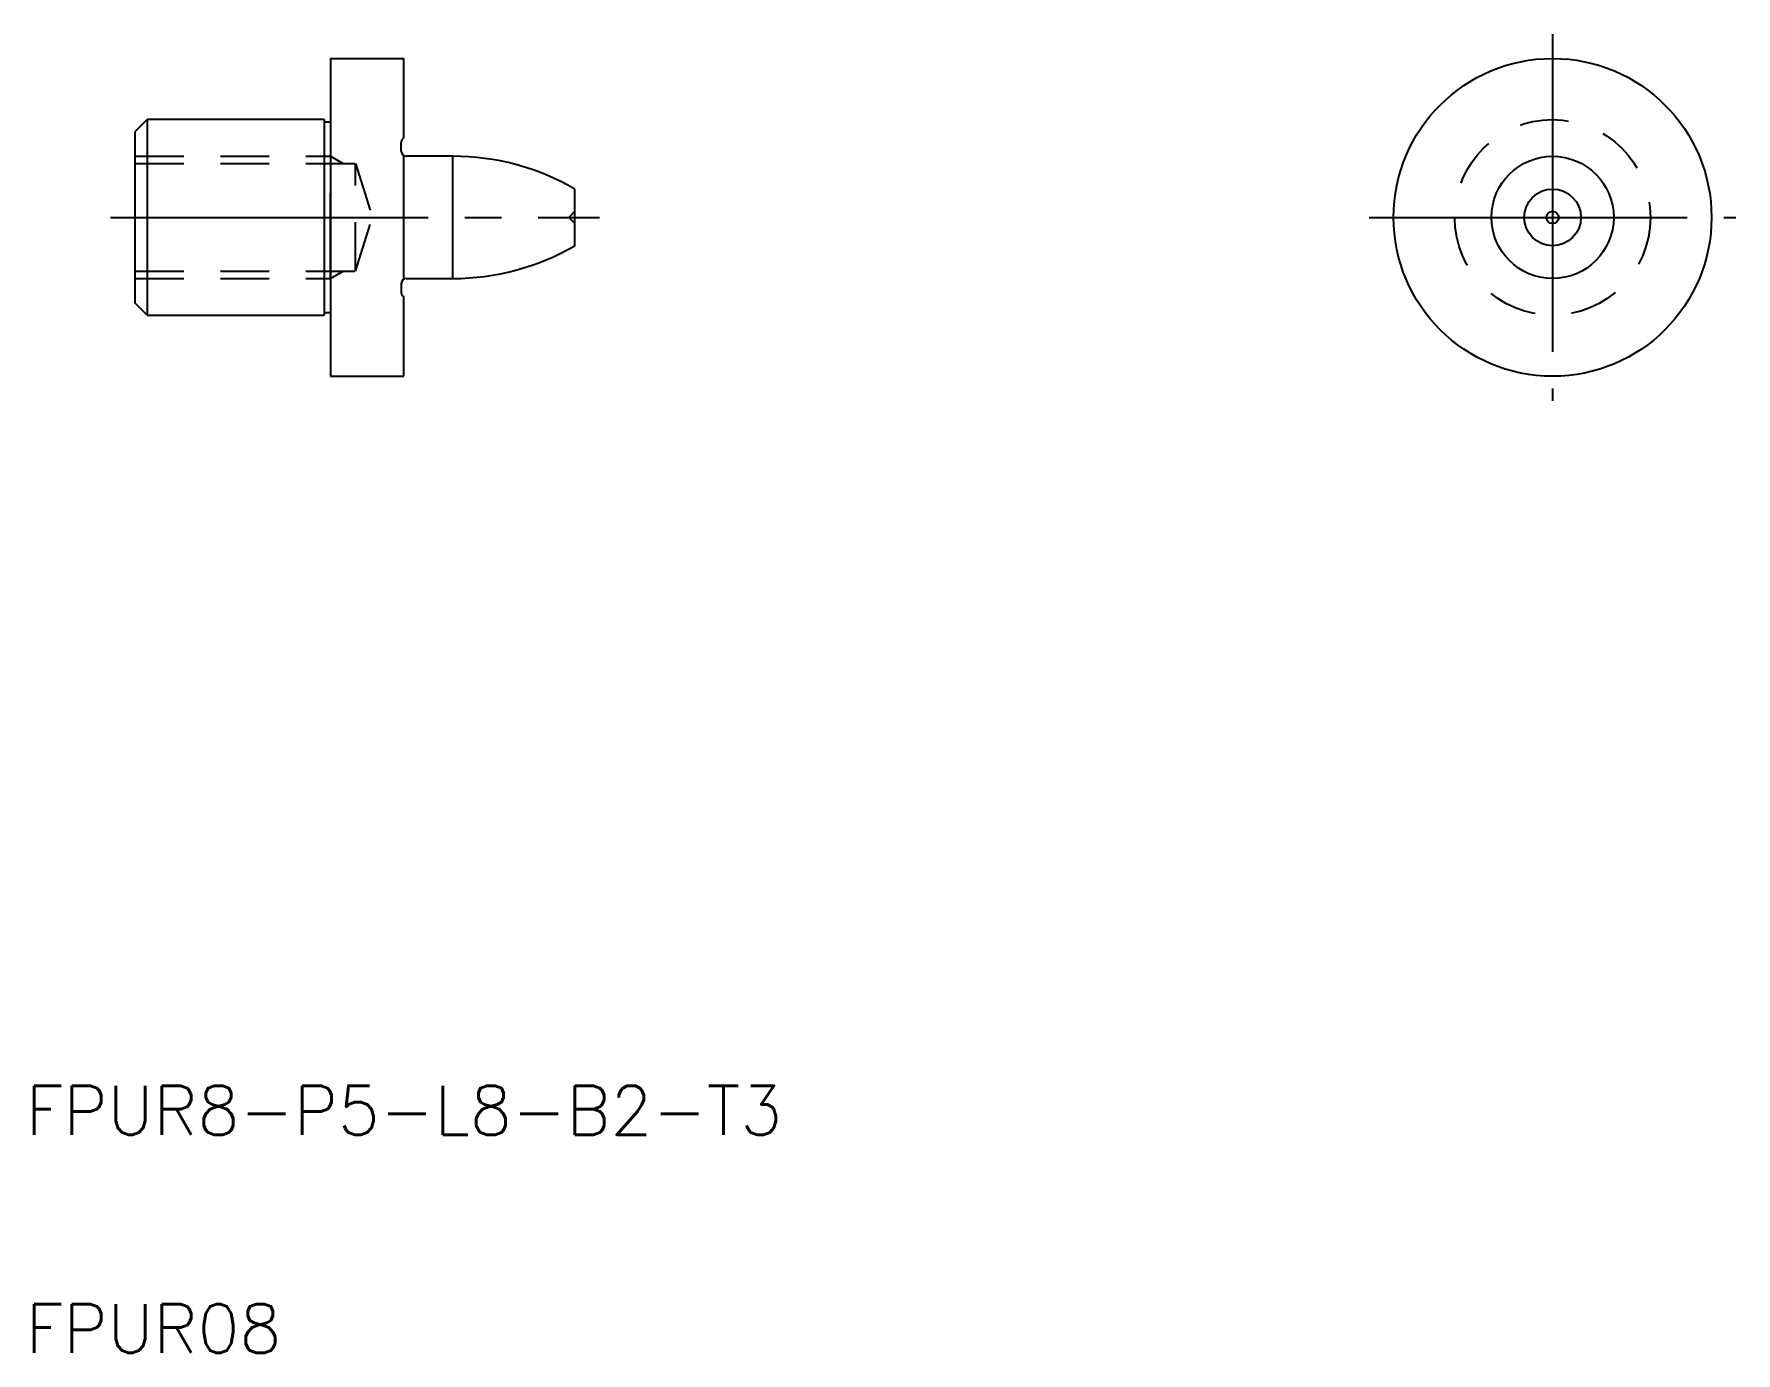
# Model space of a CAD drawing. Extents: x 64.6 to 134.2, y 125.9 to 179.9.
import ezdxf

# ---------------------------------------------------------------- set-up
doc = ezdxf.new("R2010")
doc.units = 0
doc.linetypes.add('CENTER', pattern=[17.5, 13, -1.5, 1.5, -1.5])
doc.linetypes.add('DASHED', pattern=[3.5, 2, -1.5])
doc.layers.get('0').update_dxf_attribs({"linetype": 'CONTINUOUS'})
doc.layers.add('CENTER', color=1, linetype='CENTER')
doc.styles.get("Standard").update_dxf_attribs({"font": 'txt.shx', "bigfont": '@extfont2.shx'})

msp = doc.modelspace()

# ---------------------------------------------------------------- linework, layer by layer
at = {"color": 7, "linetype": 'CONTINUOUS'}
for p, q in [((76.747, 178.885), (76.747, 165.885)), ((76.747, 178.885), (79.747, 178.885)), ((79.747, 175.635), (79.747, 178.885)), ((69.247, 176.385), (68.747, 175.885)), ((76.497, 176.385), (69.247, 176.385)), ((69.247, 176.385), (69.247, 168.385)), ((76.497, 176.385), (76.497, 168.385)), ((76.747, 176.285), (76.497, 176.285)), ((68.747, 175.885), (68.747, 168.885)), ((79.647, 175.085), (79.647, 175.461)), ((79.747, 169.885), (79.747, 174.885)), ((79.747, 169.885), (79.747, 174.885)), ((81.747, 174.885), (79.847, 174.885)), ((81.747, 169.885), (81.747, 174.885)), ((76.747, 169.885), (76.747, 173.385)), ((86.747, 171.224), (86.747, 173.545)), ((79.847, 169.885), (81.747, 169.885)), ((79.647, 169.685), (79.647, 169.308)), ((69.247, 168.385), (68.747, 168.885)), ((76.747, 168.485), (76.497, 168.485)), ((79.747, 165.885), (79.747, 169.135)), ((69.247, 168.385), (76.497, 168.385)), ((76.747, 165.885), (79.747, 165.885))]:
    msp.add_line(p, q, dxfattribs=at)
at = {"color": 3, "linetype": 'DASHED'}
for p, q in [((68.747, 174.885), (76.747, 174.885)), ((76.747, 174.885), (77.266, 174.585)), ((68.747, 174.585), (77.77, 174.585)), ((76.747, 174.585), (76.747, 169.885)), ((77.77, 170.185), (77.77, 174.585)), ((77.77, 174.585), (78.463, 172.385)), ((86.747, 172.635), (86.497, 172.385)), ((77.77, 170.185), (78.463, 172.385)), ((86.497, 172.385), (86.747, 172.135)), ((68.747, 170.185), (77.77, 170.185)), ((68.747, 169.885), (76.747, 169.885)), ((76.747, 169.885), (77.266, 170.185))]:
    msp.add_line(p, q, dxfattribs=at)
at = {"color": 7, "linetype": 'CONTINUOUS'}
for radius in [6.5, 2.5, 1.16, 0.25]:
    msp.add_circle((126.731, 172.385), radius, dxfattribs=at)
at = {"color": 3, "linetype": 'DASHED'}
msp.add_circle((126.731, 172.385), 4, dxfattribs=at)
at = {"color": 7, "linetype": 'CONTINUOUS'}
for centre, radius, start, end in [((79.847, 175.461), 0.2, 120, 180), ((79.847, 175.085), 0.2, 180, 270), ((81.747, 164.885), 10, 60, 90), ((81.747, 179.885), 10, 270, 300), ((79.847, 169.685), 0.2, 90, 180), ((79.847, 169.308), 0.2, 180, 240)]:
    msp.add_arc(centre, radius, start, end, dxfattribs=at)
at = {"layer": 'CENTER', "color": 1, "linetype": 'CENTER'}
for p, q in [((126.731, 179.885), (126.731, 164.885)), ((67.747, 172.385), (87.747, 172.385)), ((119.231, 172.385), (134.231, 172.385))]:
    msp.add_line(p, q, dxfattribs=at)

# ---------------------------------------------------------------- texts
at = {"color": 7, "linetype": 'CONTINUOUS'}
for s, p in [('FPUR8-P5-L8-B2-T3', (64.283, 134.864)), ('FPUR08', (64.283, 125.937))]:
    msp.add_text(s, height=2, dxfattribs=at).set_placement(p)

doc.saveas('drawing.dxf')
